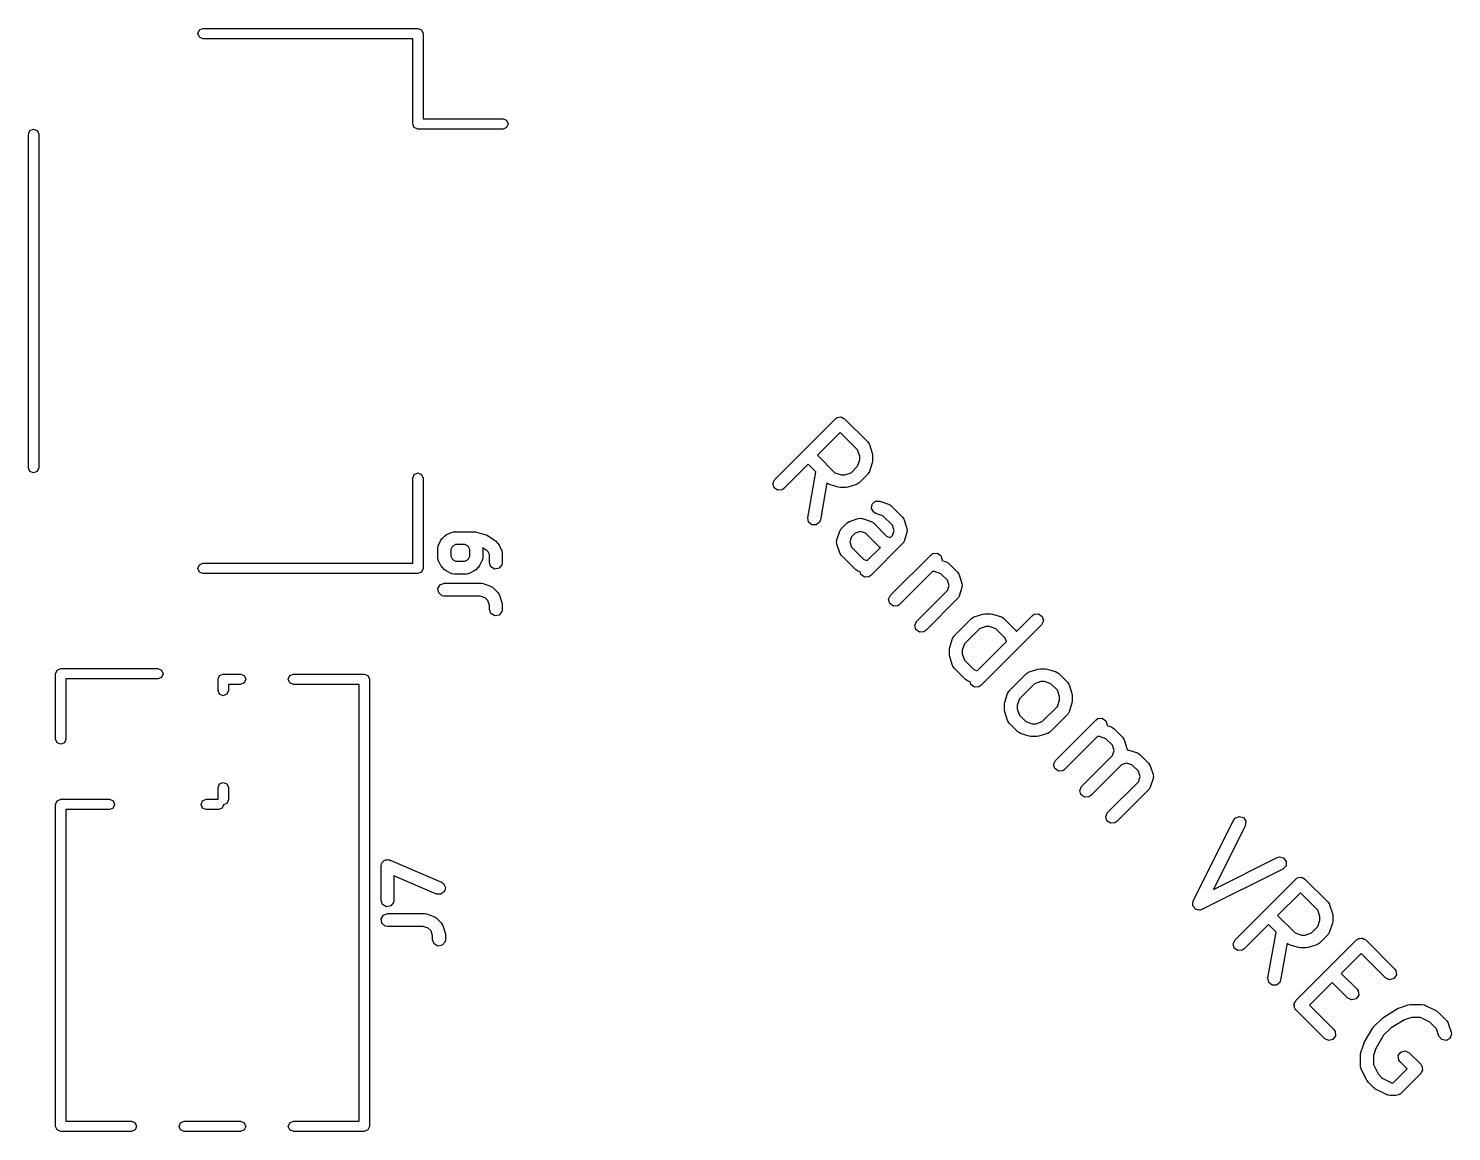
# Model space of a CAD drawing. Extents: x 83.4 to 116.6, y -116.8 to -83.3.
# Drawn here: x 84.5 to 101.05, y -102.66 to -89.83 of the extents above; entities that cross this region are included whole.
import ezdxf

# ---------------------------------------------------------------- set-up
doc = ezdxf.new("R2010")
doc.units = 0
doc.layers.add('BLACK', color=7, linetype='CONTINUOUS')

msp = doc.modelspace()

# ---------------------------------------------------------------- linework, layer by layer
at = {"layer": 'BLACK', "linetype": 'CONTINUOUS'}
for p, q in [((86.465, -89.89), (86.4826, -89.8476)), ((86.4826, -89.8476), (86.525, -89.83)), ((86.525, -89.83), (89.025, -89.83)), ((89.025, -89.83), (89.0674, -89.8476)), ((89.0674, -89.8476), (89.085, -89.89)), ((86.4826, -89.9324), (86.465, -89.89)), ((86.525, -89.95), (86.4826, -89.9324)), ((88.965, -89.95), (86.525, -89.95)), ((88.965, -90.94), (88.965, -89.95)), ((89.085, -89.89), (89.085, -90.88)), ((84.495, -91.06), (84.5126, -91.0176)), ((84.5126, -91.0176), (84.555, -91)), ((84.555, -91), (84.5974, -91.0176)), ((84.5974, -91.0176), (84.615, -91.06)), ((88.9826, -90.9824), (88.965, -90.94)), ((89.025, -91), (88.9826, -90.9824)), ((90.015, -91), (89.025, -91)), ((89.085, -90.88), (90.015, -90.88)), ((90.015, -90.88), (90.0574, -90.8976)), ((90.0574, -90.9824), (90.015, -91)), ((90.0574, -90.8976), (90.075, -90.94)), ((90.075, -90.94), (90.0574, -90.9824)), ((84.495, -94.94), (84.495, -91.06)), ((84.615, -91.06), (84.615, -94.94)), ((93.9233, -94.3527), (93.9421, -94.3476)), ((93.9421, -94.3476), (93.9483, -94.3505)), ((93.9483, -94.3505), (93.955, -94.3499)), ((93.955, -94.3499), (93.971, -94.3611)), ((93.1755, -95.0764), (93.8826, -94.3693)), ((93.8826, -94.3693), (93.8907, -94.3636)), ((93.8907, -94.3636), (93.8926, -94.3609)), ((93.8926, -94.3609), (93.8958, -94.36)), ((93.8958, -94.36), (93.9039, -94.3544)), ((93.9039, -94.3544), (93.9233, -94.3527)), ((93.971, -94.3611), (93.9886, -94.3693)), ((93.9886, -94.3693), (94.258, -94.6387)), ((93.9356, -94.5284), (93.6713, -94.7927)), ((94.1394, -94.7322), (93.9356, -94.5284)), ((94.258, -94.6387), (94.2729, -94.66)), ((94.2729, -94.66), (94.2733, -94.6645)), ((94.2733, -94.6645), (94.2761, -94.668)), ((94.2761, -94.668), (94.3098, -94.769)), ((93.6713, -94.7927), (93.8751, -94.9966)), ((94.1636, -94.8049), (94.1394, -94.7322)), ((94.1394, -94.9206), (94.1636, -94.8479)), ((94.1636, -94.8479), (94.1636, -94.8049)), ((94.3098, -94.769), (94.3131, -94.7912)), ((94.3131, -94.7912), (94.3136, -94.7927)), ((94.3136, -94.7927), (94.3136, -94.8601)), ((84.5126, -94.9824), (84.495, -94.94)), ((84.555, -95), (84.5126, -94.9824)), ((84.5974, -94.9824), (84.555, -95)), ((84.615, -94.94), (84.5974, -94.9824)), ((88.9826, -95.0176), (89.025, -95)), ((89.025, -95), (89.0674, -95.0176)), ((93.5652, -94.8988), (93.2815, -95.1825)), ((93.5587, -95.5205), (93.6529, -94.9865)), ((93.6529, -94.9865), (93.5652, -94.8988)), ((93.8751, -94.9966), (93.9478, -95.0208)), ((93.9908, -95.0208), (94.0634, -94.9966)), ((94.0634, -94.9966), (94.1394, -94.9206)), ((94.258, -95.0141), (94.157, -95.1151)), ((94.2599, -95.0101), (94.258, -95.0141)), ((94.2637, -95.0077), (94.2599, -95.0101)), ((94.2761, -94.9848), (94.2637, -95.0077)), ((94.3098, -94.8838), (94.2761, -94.9848)), ((94.3136, -94.8601), (94.3098, -94.8822)), ((94.3098, -94.8822), (94.3098, -94.8838)), ((88.965, -95.06), (88.9826, -95.0176)), ((88.965, -96.05), (88.965, -95.06)), ((89.0674, -95.0176), (89.085, -95.06)), ((89.085, -95.06), (89.085, -96.11)), ((93.1538, -95.1229), (93.1755, -95.0764)), ((93.1671, -95.1725), (93.1538, -95.1229)), ((93.2091, -95.2019), (93.1671, -95.1725)), ((93.7825, -95.1156), (93.7064, -95.5465)), ((93.7856, -95.117), (93.7825, -95.1156)), ((93.788, -95.1209), (93.7856, -95.117)), ((93.8109, -95.1333), (93.788, -95.1209)), ((93.9119, -95.1669), (93.8109, -95.1333)), ((93.9135, -95.1669), (93.9119, -95.1669)), ((93.9356, -95.1708), (93.9135, -95.1669)), ((94.0029, -95.1708), (93.9356, -95.1708)), ((93.9478, -95.0208), (93.9908, -95.0208)), ((94.0045, -95.1702), (94.0029, -95.1708)), ((94.0267, -95.1669), (94.0045, -95.1702)), ((94.1277, -95.1333), (94.0267, -95.1669)), ((94.1312, -95.1305), (94.1277, -95.1333)), ((94.1357, -95.1301), (94.1312, -95.1305)), ((94.157, -95.1151), (94.1357, -95.1301)), ((93.2602, -95.1974), (93.2091, -95.2019)), ((93.2815, -95.1825), (93.2602, -95.1974)), ((94.3074, -95.3631), (94.3458, -95.3291)), ((94.3458, -95.3291), (94.397, -95.3277)), ((94.397, -95.3277), (94.4981, -95.3613)), ((94.2999, -95.4139), (94.3074, -95.3631)), ((94.3267, -95.4576), (94.2999, -95.4139)), ((94.3496, -95.47), (94.3267, -95.4576)), ((94.4338, -95.498), (94.3496, -95.47)), ((94.5435, -95.6077), (94.4338, -95.498)), ((94.4981, -95.3613), (94.521, -95.3737)), ((94.521, -95.3737), (94.5233, -95.3776)), ((94.5233, -95.3776), (94.5274, -95.3795)), ((94.5274, -95.3795), (94.6621, -95.5142)), ((93.5676, -95.571), (93.5587, -95.5205)), ((93.6069, -95.604), (93.5676, -95.571)), ((93.6582, -95.604), (93.6069, -95.604)), ((93.6975, -95.571), (93.6582, -95.604)), ((93.7064, -95.5465), (93.6975, -95.571)), ((93.9318, -95.6782), (93.9442, -95.6552)), ((93.9442, -95.6552), (93.948, -95.6529)), ((93.948, -95.6529), (93.9499, -95.6488)), ((93.9499, -95.6488), (94.0173, -95.5815)), ((94.0173, -95.5815), (94.0386, -95.5666)), ((94.0386, -95.5666), (94.0431, -95.5662)), ((94.0431, -95.5662), (94.0466, -95.5634)), ((94.0466, -95.5634), (94.1476, -95.5297)), ((94.1476, -95.5297), (94.1733, -95.5259)), ((94.1733, -95.5259), (94.1838, -95.53)), ((94.1838, -95.53), (94.195, -95.5297)), ((94.195, -95.5297), (94.296, -95.5634)), ((94.296, -95.5634), (94.3189, -95.5758)), ((94.3189, -95.5758), (94.3213, -95.5796)), ((94.3213, -95.5796), (94.3254, -95.5815)), ((94.3254, -95.5815), (94.4812, -95.7373)), ((94.5636, -95.6682), (94.5435, -95.6077)), ((94.5435, -95.7287), (94.5636, -95.6682)), ((94.6621, -95.5142), (94.677, -95.5355)), ((94.677, -95.5355), (94.6774, -95.54)), ((94.6774, -95.54), (94.6802, -95.5435)), ((94.6802, -95.5435), (94.7139, -95.6445)), ((94.7177, -95.6702), (94.7136, -95.6807)), ((94.7139, -95.6445), (94.7177, -95.6702)), ((89.2642, -95.8438), (89.2648, -95.8394)), ((89.2648, -95.8394), (89.2933, -95.7822)), ((89.2933, -95.7822), (89.3067, -95.7642)), ((89.3067, -95.7642), (89.3074, -95.7628)), ((89.3074, -95.7628), (89.336, -95.7342)), ((89.336, -95.7342), (89.3543, -95.7213)), ((89.3543, -95.7213), (89.3554, -95.7201)), ((89.3554, -95.7201), (89.4126, -95.6916)), ((89.4126, -95.6916), (89.4376, -95.6841)), ((89.4638, -95.8336), (89.4334, -95.8489)), ((89.4376, -95.6841), (89.4419, -95.6852)), ((89.4419, -95.6852), (89.4461, -95.6836)), ((89.4461, -95.6836), (89.6747, -95.6836)), ((89.5713, -95.8336), (89.4638, -95.8336)), ((89.6017, -95.8489), (89.5713, -95.8336)), ((89.6747, -95.6836), (89.6894, -95.6862)), ((89.6894, -95.6862), (89.6929, -95.6859)), ((89.6929, -95.6859), (89.8072, -95.7145)), ((89.8072, -95.7145), (89.8302, -95.7247)), ((89.8302, -95.7247), (89.8306, -95.7248)), ((89.8306, -95.7248), (89.9163, -95.782)), ((89.9163, -95.782), (89.9246, -95.7898)), ((89.9246, -95.7898), (89.9277, -95.7913)), ((89.9277, -95.7913), (89.9563, -95.8199)), ((89.9563, -95.8199), (89.9692, -95.8383)), ((89.9692, -95.8383), (89.9704, -95.8394)), ((89.9704, -95.8394), (89.9989, -95.8965)), ((93.8943, -95.8008), (93.8984, -95.7904)), ((93.8981, -95.8266), (93.8943, -95.8008)), ((93.8981, -95.7792), (93.9318, -95.6782)), ((93.8984, -95.7904), (93.8981, -95.7792)), ((93.9318, -95.9276), (93.8981, -95.8266)), ((94.0685, -95.7424), (94.0483, -95.8029)), ((94.0483, -95.8029), (94.0685, -95.8634)), ((94.1108, -95.7001), (94.0685, -95.7424)), ((94.1713, -95.6799), (94.1108, -95.7001)), ((94.2318, -95.7001), (94.1713, -95.6799)), ((94.3876, -95.8559), (94.2318, -95.7001)), ((94.6621, -95.8222), (94.2917, -96.1926)), ((94.4812, -95.7373), (94.5214, -95.7507)), ((94.5214, -95.7507), (94.5435, -95.7287)), ((94.664, -95.8182), (94.6621, -95.8222)), ((94.6678, -95.8158), (94.664, -95.8182)), ((94.6802, -95.7929), (94.6678, -95.8158)), ((94.7139, -95.6919), (94.6802, -95.7929)), ((94.7136, -95.6807), (94.7139, -95.6919)), ((89.2568, -95.8729), (89.2614, -95.8473)), ((89.2568, -95.9872), (89.2568, -95.8729)), ((89.2584, -95.9914), (89.2568, -95.9872)), ((89.2573, -95.9958), (89.2584, -95.9914)), ((89.2648, -96.0208), (89.2573, -95.9958)), ((89.2614, -95.8473), (89.2642, -95.8438)), ((89.4221, -95.8602), (89.4068, -95.8906)), ((89.4068, -95.8906), (89.4068, -95.9695)), ((89.4068, -95.9695), (89.4221, -95.9999)), ((89.4334, -95.8489), (89.4221, -95.8602)), ((89.4221, -95.9999), (89.4334, -96.0113)), ((89.6131, -95.8602), (89.6017, -95.8489)), ((89.6017, -96.0113), (89.6131, -95.9999)), ((89.6283, -95.8906), (89.6131, -95.8602)), ((89.6131, -95.9999), (89.6283, -95.9695)), ((89.6283, -95.9695), (89.6283, -95.8906)), ((89.7783, -95.9872), (89.7737, -96.0129)), ((89.8269, -95.9026), (89.777, -95.8693)), ((89.777, -95.8693), (89.7783, -95.8729)), ((89.7783, -95.8729), (89.7783, -95.9872)), ((89.8416, -95.9174), (89.8269, -95.9026)), ((89.8568, -95.9478), (89.8416, -95.9174)), ((89.8568, -96.0444), (89.8568, -95.9478)), ((89.9989, -95.8965), (90.0064, -95.9215)), ((90.0064, -95.9215), (90.0053, -95.9259)), ((90.0053, -95.9259), (90.0068, -95.9301)), ((90.0068, -95.9301), (90.0068, -96.0444)), ((93.9346, -95.9311), (93.9318, -95.9276)), ((93.935, -95.9356), (93.9346, -95.9311)), ((93.9499, -95.9569), (93.935, -95.9356)), ((94.1183, -96.1253), (93.9499, -95.9569)), ((94.0685, -95.8634), (94.2118, -96.0067)), ((94.2118, -96.0067), (94.2521, -96.0201)), ((94.2521, -96.0201), (94.4048, -95.8674)), ((94.3917, -95.8578), (94.3876, -95.8559)), ((94.3941, -95.8616), (94.3917, -95.8578)), ((94.4048, -95.8674), (94.3941, -95.8616)), ((94.5223, -96.4233), (94.9937, -95.9519)), ((94.9937, -95.9519), (95.0151, -95.9369)), ((95.0151, -95.9369), (95.0662, -95.9325)), ((95.0662, -95.9325), (95.1082, -95.9619)), ((95.1082, -95.9619), (95.1215, -96.0115)), ((86.465, -96.11), (86.4826, -96.0676)), ((86.4826, -96.1524), (86.465, -96.11)), ((86.4826, -96.0676), (86.525, -96.05)), ((86.525, -96.17), (86.4826, -96.1524)), ((86.525, -96.05), (88.965, -96.05)), ((89.025, -96.17), (86.525, -96.17)), ((89.0674, -96.1524), (89.025, -96.17)), ((89.085, -96.11), (89.0674, -96.1524)), ((89.2933, -96.0779), (89.2648, -96.0208)), ((89.2945, -96.079), (89.2933, -96.0779)), ((89.3074, -96.0974), (89.2945, -96.079)), ((89.336, -96.126), (89.3074, -96.0974)), ((89.3374, -96.1267), (89.336, -96.126)), ((89.3554, -96.14), (89.3374, -96.1267)), ((89.4126, -96.1686), (89.3554, -96.14)), ((89.417, -96.1691), (89.4126, -96.1686)), ((89.4205, -96.172), (89.417, -96.1691)), ((89.4461, -96.1765), (89.4205, -96.172)), ((89.4334, -96.0113), (89.4638, -96.0265)), ((89.4638, -96.0265), (89.5713, -96.0265)), ((89.5713, -96.0265), (89.6017, -96.0113)), ((89.6225, -96.1686), (89.5976, -96.176)), ((89.6797, -96.14), (89.6225, -96.1686)), ((89.6808, -96.1388), (89.6797, -96.14)), ((89.6992, -96.126), (89.6808, -96.1388)), ((89.7277, -96.0974), (89.6992, -96.126)), ((89.7284, -96.0959), (89.7277, -96.0974)), ((89.7418, -96.0779), (89.7284, -96.0959)), ((89.7704, -96.0208), (89.7418, -96.0779)), ((89.7709, -96.0163), (89.7704, -96.0208)), ((89.7737, -96.0129), (89.7709, -96.0163)), ((89.8744, -96.0926), (89.8568, -96.0444)), ((89.9188, -96.1182), (89.8744, -96.0926)), ((89.9693, -96.1093), (89.9188, -96.1182)), ((90.0023, -96.07), (89.9693, -96.1093)), ((90.0068, -96.0444), (90.0023, -96.07)), ((94.1223, -96.1272), (94.1183, -96.1253)), ((94.1247, -96.131), (94.1223, -96.1272)), ((94.1476, -96.1434), (94.1247, -96.131)), ((94.1686, -96.1504), (94.1476, -96.1434)), ((94.1772, -96.1826), (94.1686, -96.1504)), ((95.0105, -96.1473), (94.6284, -96.5294)), ((95.0346, -96.1473), (95.0105, -96.1473)), ((95.1073, -96.1715), (95.0346, -96.1473)), ((95.1832, -96.2475), (95.1073, -96.1715)), ((95.1215, -96.0115), (95.1188, -96.0172)), ((95.1188, -96.0172), (95.1715, -96.0348)), ((95.1715, -96.0348), (95.1944, -96.0472)), ((95.1944, -96.0472), (95.1968, -96.051)), ((95.1968, -96.051), (95.2008, -96.0529)), ((95.2008, -96.0529), (95.3018, -96.1539)), ((95.3018, -96.1539), (95.3168, -96.1752)), ((89.258, -96.3456), (89.2836, -96.3012)), ((89.2836, -96.3012), (89.3318, -96.2836)), ((89.3318, -96.2836), (89.7604, -96.2836)), ((89.589, -96.1765), (89.4461, -96.1765)), ((89.5932, -96.175), (89.589, -96.1765)), ((89.5976, -96.176), (89.5932, -96.175)), ((89.7604, -96.2836), (89.7825, -96.2875)), ((89.7825, -96.2875), (89.7841, -96.2875)), ((89.7841, -96.2875), (89.8698, -96.3161)), ((89.8698, -96.3161), (89.8928, -96.3285)), ((89.8928, -96.3285), (89.8951, -96.3323)), ((89.8951, -96.3323), (89.8992, -96.3342)), ((89.8992, -96.3342), (89.9563, -96.3913)), ((94.2192, -96.212), (94.1772, -96.1826)), ((94.2703, -96.2076), (94.2192, -96.212)), ((94.2917, -96.1926), (94.2703, -96.2076)), ((95.2034, -96.308), (95.1832, -96.2475)), ((95.1832, -96.3685), (95.2034, -96.308)), ((95.3168, -96.1752), (95.3172, -96.1797)), ((95.3172, -96.1797), (95.3199, -96.1832)), ((95.3199, -96.1832), (95.3536, -96.2842)), ((95.3536, -96.3317), (95.3199, -96.4327)), ((95.3574, -96.31), (95.3533, -96.3205)), ((95.3533, -96.3205), (95.3536, -96.3317)), ((95.3536, -96.2842), (95.3574, -96.31)), ((89.2669, -96.3961), (89.258, -96.3456)), ((89.3062, -96.4291), (89.2669, -96.3961)), ((89.3318, -96.4336), (89.3062, -96.4291)), ((89.7482, -96.4336), (89.3318, -96.4336)), ((89.8056, -96.4528), (89.7482, -96.4336)), ((89.8377, -96.4849), (89.8056, -96.4528)), ((89.8568, -96.5422), (89.8377, -96.4849)), ((89.9563, -96.3913), (89.9712, -96.4127)), ((89.9712, -96.4127), (89.9716, -96.4171)), ((89.9716, -96.4171), (89.9744, -96.4206)), ((89.9744, -96.4206), (90.003, -96.5064)), ((94.5006, -96.4698), (94.5223, -96.4233)), ((94.5139, -96.5193), (94.5006, -96.4698)), ((94.8254, -96.7263), (95.1832, -96.3685)), ((95.3018, -96.462), (94.9314, -96.8324)), ((95.3037, -96.4579), (95.3018, -96.462)), ((95.3075, -96.4556), (95.3037, -96.4579)), ((95.3199, -96.4327), (95.3075, -96.4556)), ((89.8568, -96.5872), (89.8568, -96.5422)), ((89.8744, -96.6354), (89.8568, -96.5872)), ((89.9188, -96.6611), (89.8744, -96.6354)), ((89.9693, -96.6522), (89.9188, -96.6611)), ((90.0023, -96.6129), (89.9693, -96.6522)), ((90.0068, -96.5872), (90.0023, -96.6129)), ((90.003, -96.5064), (90.0063, -96.5285)), ((90.0063, -96.5285), (90.0068, -96.5301)), ((90.0068, -96.5301), (90.0068, -96.5872)), ((94.556, -96.5488), (94.5139, -96.5193)), ((94.6071, -96.5443), (94.556, -96.5488)), ((94.6284, -96.5294), (94.6071, -96.5443)), ((95.4945, -96.6745), (95.5955, -96.6409)), ((95.5955, -96.6409), (95.6176, -96.6376)), ((95.6176, -96.6376), (95.6192, -96.637)), ((95.6192, -96.637), (95.6865, -96.637)), ((95.6865, -96.637), (95.7086, -96.6409)), ((95.7086, -96.6409), (95.7102, -96.6409)), ((95.7102, -96.6409), (95.8113, -96.6745)), ((95.9871, -96.8442), (96.1722, -96.659)), ((96.1722, -96.659), (96.1936, -96.644)), ((96.1936, -96.644), (96.2447, -96.6396)), ((96.2447, -96.6396), (96.2867, -96.669)), ((96.2867, -96.669), (96.3, -96.7186)), ((94.8037, -96.7728), (94.8254, -96.7263)), ((94.817, -96.8224), (94.8037, -96.7728)), ((94.859, -96.8518), (94.817, -96.8224)), ((94.9314, -96.8324), (94.9101, -96.8473)), ((95.2631, -96.8947), (95.4651, -96.6927)), ((95.5587, -96.8112), (95.3817, -96.9882)), ((95.4651, -96.6927), (95.4865, -96.6777)), ((95.4865, -96.6777), (95.4909, -96.6773)), ((95.4909, -96.6773), (95.4945, -96.6745)), ((95.6314, -96.787), (95.5587, -96.8112)), ((96.2783, -96.7651), (95.5712, -97.4722)), ((95.6744, -96.787), (95.6314, -96.787)), ((95.747, -96.8112), (95.6744, -96.787)), ((95.8567, -96.9209), (95.747, -96.8112)), ((95.8113, -96.6745), (95.8342, -96.6869)), ((95.8342, -96.6869), (95.8365, -96.6908)), ((95.8365, -96.6908), (95.8406, -96.6927)), ((95.8406, -96.6927), (95.9753, -96.8273)), ((95.9753, -96.8273), (95.9871, -96.8442)), ((96.3, -96.7186), (96.2783, -96.7651)), ((94.9101, -96.8473), (94.859, -96.8518)), ((95.2113, -97.025), (95.245, -96.924)), ((95.245, -96.924), (95.2574, -96.9011)), ((95.2574, -96.9011), (95.2612, -96.8988)), ((95.2612, -96.8988), (95.2631, -96.8947)), ((95.3817, -96.9882), (95.3575, -97.0609)), ((95.5316, -97.2996), (95.8701, -96.9611)), ((95.8701, -96.9611), (95.8567, -96.9209)), ((95.2075, -97.0487), (95.2114, -97.0267)), ((95.2075, -97.1161), (95.2075, -97.0487)), ((95.208, -97.1176), (95.2075, -97.1161)), ((95.2113, -97.1398), (95.208, -97.1176)), ((95.2114, -97.0267), (95.2113, -97.025)), ((95.245, -97.2408), (95.2113, -97.1398)), ((95.3575, -97.0609), (95.3575, -97.1039)), ((95.3575, -97.1039), (95.3817, -97.1766)), ((84.81, -97.335), (84.8276, -97.2926)), ((84.8276, -97.2926), (84.87, -97.275)), ((84.87, -97.275), (86, -97.275)), ((86, -97.275), (86.0424, -97.2926)), ((86.0424, -97.2926), (86.06, -97.335)), ((95.2478, -97.2443), (95.245, -97.2408)), ((95.2482, -97.2488), (95.2478, -97.2443)), ((95.2631, -97.2701), (95.2482, -97.2488)), ((95.3978, -97.4048), (95.2631, -97.2701)), ((95.3817, -97.1766), (95.4913, -97.2862)), ((95.4913, -97.2862), (95.5316, -97.2996)), ((96.1049, -97.3324), (96.1262, -97.3175)), ((96.1262, -97.3175), (96.1307, -97.3171)), ((96.1307, -97.3171), (96.1342, -97.3143)), ((96.1342, -97.3143), (96.2352, -97.2806)), ((96.2352, -97.2806), (96.2574, -97.2773)), ((96.2574, -97.2773), (96.259, -97.2768)), ((96.259, -97.2768), (96.3263, -97.2768)), ((96.3263, -97.2768), (96.3484, -97.2807)), ((96.3484, -97.2807), (96.35, -97.2806)), ((96.35, -97.2806), (96.451, -97.3143)), ((96.451, -97.3143), (96.4739, -97.3267)), ((96.4739, -97.3267), (96.4763, -97.3305)), ((96.4763, -97.3305), (96.4803, -97.3324)), ((84.81, -98.095), (84.81, -97.335)), ((86, -97.395), (84.93, -97.395)), ((84.93, -97.395), (84.93, -98.095)), ((86.0424, -97.3774), (86, -97.395)), ((86.06, -97.335), (86.0424, -97.3774)), ((86.7, -97.4), (86.7176, -97.3576)), ((86.7, -97.5315), (86.7, -97.4)), ((86.7176, -97.3576), (86.76, -97.34)), ((86.76, -97.34), (86.9625, -97.34)), ((86.9625, -97.46), (86.82, -97.46)), ((86.82, -97.46), (86.82, -97.5315)), ((86.9625, -97.34), (87.0049, -97.3576)), ((87.0049, -97.4424), (86.9625, -97.46)), ((87.0049, -97.3576), (87.0225, -97.4)), ((87.0225, -97.4), (87.0049, -97.4424)), ((87.5175, -97.4), (87.5351, -97.3576)), ((87.5351, -97.4424), (87.5175, -97.4)), ((87.5351, -97.3576), (87.5775, -97.34)), ((87.5775, -97.46), (87.5351, -97.4424)), ((87.5775, -97.34), (88.4, -97.34)), ((88.34, -97.46), (87.5775, -97.46)), ((88.34, -102.54), (88.34, -97.46)), ((88.4, -97.34), (88.4424, -97.3576)), ((88.4424, -97.3576), (88.46, -97.4)), ((88.46, -97.4), (88.46, -102.6)), ((95.4019, -97.4067), (95.3978, -97.4048)), ((95.4042, -97.4105), (95.4019, -97.4067)), ((95.4271, -97.4229), (95.4042, -97.4105)), ((95.4481, -97.4299), (95.4271, -97.4229)), ((95.4567, -97.4621), (95.4481, -97.4299)), ((95.4988, -97.4916), (95.4567, -97.4621)), ((95.5499, -97.4871), (95.4988, -97.4916)), ((95.5712, -97.4722), (95.5499, -97.4871)), ((95.9029, -97.5345), (96.1049, -97.3324)), ((96.1984, -97.451), (96.0215, -97.628)), ((96.2711, -97.4268), (96.1984, -97.451)), ((96.3141, -97.4268), (96.2711, -97.4268)), ((96.3868, -97.451), (96.3141, -97.4268)), ((96.4628, -97.527), (96.3868, -97.451)), ((96.4803, -97.3324), (96.5814, -97.4334)), ((96.5814, -97.4334), (96.5963, -97.4548)), ((96.5963, -97.4548), (96.5967, -97.4592)), ((96.5967, -97.4592), (96.5995, -97.4628)), ((96.5995, -97.4628), (96.6331, -97.5638)), ((86.7176, -97.574), (86.7, -97.5315)), ((86.76, -97.5915), (86.7176, -97.574)), ((86.8024, -97.574), (86.76, -97.5915)), ((86.82, -97.5315), (86.8024, -97.574)), ((95.8511, -97.6648), (95.8848, -97.5638)), ((95.8848, -97.5638), (95.8972, -97.5409)), ((95.8972, -97.5409), (95.901, -97.5385)), ((95.901, -97.5385), (95.9029, -97.5345)), ((96.0215, -97.628), (95.9972, -97.7007)), ((96.487, -97.5997), (96.4628, -97.527)), ((96.4628, -97.7153), (96.487, -97.6427)), ((96.487, -97.6427), (96.487, -97.5997)), ((96.6331, -97.5638), (96.6364, -97.5859)), ((96.637, -97.6548), (96.6331, -97.6769)), ((96.6364, -97.5859), (96.637, -97.5875)), ((96.637, -97.5875), (96.637, -97.6548)), ((95.8472, -97.6885), (95.8511, -97.6664)), ((95.8472, -97.7558), (95.8472, -97.6885)), ((95.8478, -97.7574), (95.8472, -97.7558)), ((95.8511, -97.7796), (95.8478, -97.7574)), ((95.8511, -97.6664), (95.8511, -97.6648)), ((95.8848, -97.8806), (95.8511, -97.7796)), ((95.9972, -97.7007), (95.9972, -97.7437)), ((95.9972, -97.7437), (96.0215, -97.8163)), ((96.0215, -97.8163), (96.0974, -97.8923)), ((96.2858, -97.8923), (96.4628, -97.7153)), ((96.5814, -97.8089), (96.3793, -98.0109)), ((96.5833, -97.8048), (96.5814, -97.8089)), ((96.5871, -97.8025), (96.5833, -97.8048)), ((96.5995, -97.7796), (96.5871, -97.8025)), ((96.6331, -97.6785), (96.5995, -97.7796)), ((96.6331, -97.6769), (96.6331, -97.6785)), ((95.8875, -97.8841), (95.8848, -97.8806)), ((95.8879, -97.8886), (95.8875, -97.8841)), ((95.9029, -97.9099), (95.8879, -97.8886)), ((96.0039, -98.0109), (95.9029, -97.9099)), ((96.0974, -97.8923), (96.1701, -97.9165)), ((96.1701, -97.9165), (96.2131, -97.9165)), ((96.2131, -97.9165), (96.2858, -97.8923)), ((96.4416, -98.3426), (96.913, -97.8712)), ((96.913, -97.8712), (96.9344, -97.8562)), ((96.9344, -97.8562), (96.9855, -97.8518)), ((96.9855, -97.8518), (97.0275, -97.8812)), ((97.0275, -97.8812), (97.0408, -97.9307)), ((97.0408, -97.9307), (97.0381, -97.9365)), ((97.0381, -97.9365), (97.0908, -97.9541)), ((97.0908, -97.9541), (97.1137, -97.9665)), ((97.1137, -97.9665), (97.116, -97.9703)), ((97.116, -97.9703), (97.1201, -97.9722)), ((97.1201, -97.9722), (97.2211, -98.0732)), ((84.8276, -98.1374), (84.81, -98.095)), ((84.87, -98.155), (84.8276, -98.1374)), ((84.9124, -98.1374), (84.87, -98.155)), ((84.93, -98.095), (84.9124, -98.1374)), ((96.0079, -98.0128), (96.0039, -98.0109)), ((96.0103, -98.0166), (96.0079, -98.0128)), ((96.0332, -98.029), (96.0103, -98.0166)), ((96.1342, -98.0627), (96.0332, -98.029)), ((96.1359, -98.0627), (96.1342, -98.0627)), ((96.1579, -98.0665), (96.1359, -98.0627)), ((96.2253, -98.0665), (96.1579, -98.0665)), ((96.2268, -98.066), (96.2253, -98.0665)), ((96.249, -98.0627), (96.2268, -98.066)), ((96.35, -98.029), (96.249, -98.0627)), ((96.3535, -98.0262), (96.35, -98.029)), ((96.358, -98.0259), (96.3535, -98.0262)), ((96.3793, -98.0109), (96.358, -98.0259)), ((96.9298, -98.0665), (96.5477, -98.4486)), ((96.9539, -98.0665), (96.9298, -98.0665)), ((97.0266, -98.0908), (96.9539, -98.0665)), ((97.1025, -98.1667), (97.0266, -98.0908)), ((97.2211, -98.0732), (97.2361, -98.0945)), ((97.2361, -98.0945), (97.2365, -98.099)), ((97.2365, -98.099), (97.2392, -98.1025)), ((97.2392, -98.1025), (97.2729, -98.2035)), ((96.7447, -98.6456), (97.1025, -98.2878)), ((97.1227, -98.2273), (97.1025, -98.1667)), ((97.1025, -98.2878), (97.1227, -98.2273)), ((97.2729, -98.2035), (97.2756, -98.2214)), ((97.2756, -98.2214), (97.2816, -98.2238)), ((97.2816, -98.2238), (97.2928, -98.2234)), ((97.2928, -98.2234), (97.3938, -98.2571)), ((97.3938, -98.2571), (97.4167, -98.2695)), ((97.4167, -98.2695), (97.4191, -98.2733)), ((97.4191, -98.2733), (97.4232, -98.2752)), ((97.4232, -98.2752), (97.5242, -98.3762)), ((96.4199, -98.3891), (96.4416, -98.3426)), ((96.4332, -98.4386), (96.4199, -98.3891)), ((96.4752, -98.4681), (96.4332, -98.4386)), ((96.5263, -98.4636), (96.4752, -98.4681)), ((96.5477, -98.4486), (96.5263, -98.4636)), ((97.2086, -98.3938), (96.8507, -98.7517)), ((97.2691, -98.3737), (97.2086, -98.3938)), ((97.3296, -98.3938), (97.2691, -98.3737)), ((97.4056, -98.4698), (97.3296, -98.3938)), ((97.4257, -98.5303), (97.4056, -98.4698)), ((97.5242, -98.3762), (97.5391, -98.3976)), ((97.5391, -98.3976), (97.5395, -98.4021)), ((97.5395, -98.4021), (97.5423, -98.4056)), ((97.5423, -98.4056), (97.576, -98.5066)), ((86.7, -98.6585), (86.7176, -98.616)), ((86.7176, -98.616), (86.76, -98.5985)), ((86.76, -98.5985), (86.8024, -98.616)), ((86.8024, -98.616), (86.82, -98.6585)), ((96.723, -98.6921), (96.7447, -98.6456)), ((97.0477, -98.9487), (97.4056, -98.5908)), ((97.4056, -98.5908), (97.4257, -98.5303)), ((97.5423, -98.655), (97.5299, -98.6779)), ((97.576, -98.554), (97.5423, -98.655)), ((97.5798, -98.5323), (97.5756, -98.5428)), ((97.5756, -98.5428), (97.576, -98.554)), ((97.576, -98.5066), (97.5798, -98.5323)), ((84.81, -98.855), (84.8276, -98.8126)), ((84.8276, -98.8126), (84.87, -98.795)), ((84.87, -98.795), (85.4365, -98.795)), ((85.4365, -98.795), (85.479, -98.8126)), ((85.479, -98.8126), (85.4965, -98.855)), ((86.5035, -98.855), (86.521, -98.8126)), ((86.521, -98.8126), (86.5635, -98.795)), ((86.5635, -98.795), (86.7, -98.795)), ((86.7, -98.795), (86.7, -98.6585)), ((86.82, -98.8015), (86.8024, -98.844)), ((86.82, -98.6585), (86.82, -98.8015)), ((96.7363, -98.7417), (96.723, -98.6921)), ((96.7783, -98.7711), (96.7363, -98.7417)), ((96.8294, -98.7666), (96.7783, -98.7711)), ((96.8507, -98.7517), (96.8294, -98.7666)), ((97.5242, -98.6843), (97.1538, -99.0547)), ((97.5261, -98.6803), (97.5242, -98.6843)), ((97.5299, -98.6779), (97.5261, -98.6803)), ((84.81, -102.6), (84.81, -98.855)), ((85.4365, -98.915), (84.93, -98.915)), ((84.93, -98.915), (84.93, -102.54)), ((85.479, -98.8974), (85.4365, -98.915)), ((85.4965, -98.855), (85.479, -98.8974)), ((86.521, -98.8974), (86.5035, -98.855)), ((86.5635, -98.915), (86.521, -98.8974)), ((86.7065, -98.915), (86.5635, -98.915)), ((86.749, -98.8974), (86.7065, -98.915)), ((86.7646, -98.8596), (86.749, -98.8974)), ((86.8024, -98.844), (86.7646, -98.8596)), ((97.026, -98.9952), (97.0477, -98.9487)), ((97.0393, -99.0447), (97.026, -98.9952)), ((97.0813, -99.0741), (97.0393, -99.0447)), ((97.1324, -99.0697), (97.0813, -99.0741)), ((97.1538, -99.0547), (97.1324, -99.0697)), ((98.0438, -99.9783), (98.5152, -99.0355)), ((98.6494, -99.1026), (98.2786, -99.8441)), ((98.5152, -99.0355), (98.5307, -99.0146)), ((98.5307, -99.0146), (98.5778, -98.9942)), ((98.5778, -98.9942), (98.627, -99.0088)), ((98.627, -99.0088), (98.6552, -99.0516)), ((98.6552, -99.0516), (98.6494, -99.1026)), ((98.2786, -99.8441), (99.0202, -99.4734)), ((99.0202, -99.4734), (99.0451, -99.4659)), ((99.0451, -99.4659), (99.095, -99.4779)), ((99.095, -99.4779), (99.1256, -99.5191)), ((88.5964, -99.5714), (88.601, -99.5458)), ((88.5964, -99.9714), (88.5964, -99.5714)), ((88.601, -99.5458), (88.6066, -99.539)), ((88.6066, -99.539), (88.6087, -99.5304)), ((88.6087, -99.5304), (88.6227, -99.5199)), ((88.6227, -99.5199), (88.6339, -99.5065)), ((88.6339, -99.5065), (88.6427, -99.5049)), ((88.6427, -99.5049), (88.6497, -99.4996)), ((88.6497, -99.4996), (88.6672, -99.5006)), ((88.6672, -99.5006), (88.6845, -99.4976)), ((88.6845, -99.4976), (88.6921, -99.502)), ((88.6921, -99.502), (88.701, -99.5025)), ((88.701, -99.5025), (89.301, -99.7596)), ((99.0872, -99.6075), (98.1444, -100.079)), ((99.1225, -99.5703), (99.0872, -99.6075)), ((99.1256, -99.5191), (99.1225, -99.5703)), ((89.2419, -99.8975), (88.7464, -99.6852)), ((88.7464, -99.6852), (88.7464, -99.9714)), ((89.301, -99.7596), (89.3228, -99.7739)), ((89.3228, -99.7739), (89.3459, -99.8197)), ((98.5293, -100.43), (99.2364, -99.7231)), ((99.2364, -99.7231), (99.2445, -99.7174)), ((99.2445, -99.7174), (99.2464, -99.7147)), ((99.2464, -99.7147), (99.2496, -99.7139)), ((99.2496, -99.7139), (99.2577, -99.7082)), ((99.2577, -99.7082), (99.2771, -99.7065)), ((99.2771, -99.7065), (99.2959, -99.7014)), ((99.2959, -99.7014), (99.3021, -99.7043)), ((99.3021, -99.7043), (99.3088, -99.7037)), ((99.3088, -99.7037), (99.3248, -99.7149)), ((99.3248, -99.7149), (99.3424, -99.7231)), ((99.3424, -99.7231), (99.6118, -99.9925)), ((88.614, -100.02), (88.5964, -99.9714)), ((88.7464, -99.9714), (88.7419, -99.9971)), ((89.2931, -99.9004), (89.2419, -99.8975)), ((89.3342, -99.8696), (89.2931, -99.9004)), ((89.3459, -99.8197), (89.3342, -99.8696)), ((98.0436, -99.9805), (98.0438, -99.9783)), ((99.2894, -99.8822), (99.0251, -100.147)), ((99.4932, -100.086), (99.2894, -99.8822)), ((88.5976, -100.187), (88.6232, -100.143)), ((88.6584, -100.045), (88.614, -100.02)), ((88.6232, -100.143), (88.6714, -100.125)), ((88.7089, -100.036), (88.6584, -100.045)), ((88.6714, -100.125), (89.1, -100.125)), ((88.7419, -99.9971), (88.7089, -100.036)), ((89.1, -100.125), (89.1221, -100.129)), ((89.1221, -100.129), (89.1237, -100.129)), ((89.1237, -100.129), (89.2094, -100.157)), ((98.0379, -100.029), (98.0407, -100.006)), ((98.0391, -100.031), (98.0379, -100.029)), ((98.039, -100.033), (98.0391, -100.031)), ((98.0531, -100.052), (98.039, -100.033)), ((98.0407, -100.006), (98.0421, -99.982)), ((98.0421, -99.982), (98.0436, -99.9805)), ((98.0662, -100.072), (98.0531, -100.052)), ((98.0683, -100.073), (98.0662, -100.072)), ((98.0696, -100.074), (98.0683, -100.073)), ((98.0926, -100.08), (98.0696, -100.074)), ((98.1154, -100.087), (98.0926, -100.08)), ((98.1174, -100.086), (98.1154, -100.087)), ((98.1195, -100.086), (98.1174, -100.086)), ((98.1444, -100.079), (98.1195, -100.086)), ((99.5175, -100.159), (99.4932, -100.086)), ((99.6118, -99.9925), (99.6268, -100.014)), ((99.6268, -100.014), (99.6271, -100.018)), ((99.6271, -100.018), (99.6299, -100.022)), ((99.6299, -100.022), (99.6636, -100.123)), ((99.6636, -100.123), (99.6669, -100.145)), ((99.6669, -100.145), (99.6675, -100.147)), ((88.6065, -100.237), (88.5976, -100.187)), ((88.6458, -100.27), (88.6065, -100.237)), ((88.6714, -100.275), (88.6458, -100.27)), ((89.0878, -100.275), (88.6714, -100.275)), ((89.1452, -100.294), (89.0878, -100.275)), ((89.1773, -100.326), (89.1452, -100.294)), ((89.2094, -100.157), (89.2323, -100.17)), ((89.2323, -100.17), (89.2347, -100.174)), ((89.2347, -100.174), (89.2387, -100.176)), ((89.2387, -100.176), (89.2959, -100.233)), ((89.2959, -100.233), (89.3108, -100.254)), ((89.3108, -100.254), (89.3112, -100.258)), ((89.3112, -100.258), (89.314, -100.262)), ((89.314, -100.262), (89.3426, -100.348)), ((98.919, -100.253), (98.6353, -100.536)), ((99.0067, -100.34), (98.919, -100.253)), ((99.0251, -100.147), (99.2289, -100.35)), ((99.4173, -100.35), (99.4932, -100.274)), ((99.4932, -100.274), (99.5175, -100.202)), ((99.5175, -100.202), (99.5175, -100.159)), ((99.6636, -100.238), (99.6299, -100.339)), ((99.6675, -100.214), (99.6636, -100.236)), ((99.6636, -100.236), (99.6636, -100.238)), ((99.6675, -100.147), (99.6675, -100.214)), ((89.1964, -100.384), (89.1773, -100.326)), ((89.1964, -100.429), (89.1964, -100.384)), ((89.214, -100.477), (89.1964, -100.429)), ((89.3419, -100.454), (89.3089, -100.494)), ((89.3464, -100.429), (89.3419, -100.454)), ((89.3426, -100.348), (89.3459, -100.37)), ((89.3459, -100.37), (89.3464, -100.371)), ((89.3464, -100.371), (89.3464, -100.429)), ((98.5076, -100.477), (98.5293, -100.43)), ((98.9125, -100.874), (99.0067, -100.34)), ((99.1363, -100.469), (99.0602, -100.9)), ((99.1394, -100.471), (99.1363, -100.469)), ((99.1418, -100.475), (99.1394, -100.471)), ((99.1647, -100.487), (99.1418, -100.475)), ((99.2289, -100.35), (99.3016, -100.375)), ((99.2364, -101.137), (99.9435, -100.43)), ((99.3016, -100.375), (99.3446, -100.375)), ((99.3446, -100.375), (99.4173, -100.35)), ((99.5108, -100.469), (99.4895, -100.484)), ((99.6118, -100.368), (99.5108, -100.469)), ((99.6137, -100.364), (99.6118, -100.368)), ((99.6175, -100.362), (99.6137, -100.364)), ((99.6299, -100.339), (99.6175, -100.362)), ((99.9435, -100.43), (99.9516, -100.425)), ((99.9516, -100.425), (99.9535, -100.422)), ((99.9535, -100.422), (99.9567, -100.421)), ((99.9567, -100.421), (99.9648, -100.415)), ((99.9648, -100.415), (99.9842, -100.414)), ((99.9842, -100.414), (100.003, -100.409)), ((100.003, -100.409), (100.009, -100.411)), ((100.009, -100.411), (100.016, -100.411)), ((100.016, -100.411), (100.032, -100.422)), ((100.032, -100.422), (100.05, -100.43)), ((100.05, -100.43), (100.386, -100.767)), ((89.2584, -100.502), (89.214, -100.477)), ((89.3089, -100.494), (89.2584, -100.502)), ((98.5209, -100.526), (98.5076, -100.477)), ((98.5629, -100.556), (98.5209, -100.526)), ((98.614, -100.551), (98.5629, -100.556)), ((98.6353, -100.536), (98.614, -100.551)), ((99.2657, -100.521), (99.1647, -100.487)), ((99.2673, -100.521), (99.2657, -100.521)), ((99.2894, -100.525), (99.2673, -100.521)), ((99.3568, -100.525), (99.2894, -100.525)), ((99.3583, -100.524), (99.3568, -100.525)), ((99.3805, -100.521), (99.3583, -100.524)), ((99.4815, -100.487), (99.3805, -100.521)), ((99.485, -100.484), (99.4815, -100.487)), ((99.4895, -100.484), (99.485, -100.484)), ((99.9965, -100.589), (99.7659, -100.82)), ((100.28, -100.873), (99.9965, -100.589)), ((100.386, -100.767), (100.401, -100.788)), ((100.401, -100.788), (100.406, -100.839)), ((98.9214, -100.925), (98.9125, -100.874)), ((98.9607, -100.958), (98.9214, -100.925)), ((99.012, -100.958), (98.9607, -100.958)), ((99.0513, -100.925), (99.012, -100.958)), ((99.0602, -100.9), (99.0513, -100.925)), ((99.6598, -100.926), (99.3955, -101.19)), ((99.8425, -101.109), (99.6598, -100.926)), ((99.7659, -100.82), (99.9485, -101.003)), ((100.327, -100.895), (100.28, -100.873)), ((100.376, -100.881), (100.327, -100.895)), ((100.406, -100.839), (100.376, -100.881)), ((99.2281, -101.155), (99.2364, -101.137)), ((99.889, -101.13), (99.8425, -101.109)), ((99.9385, -101.117), (99.889, -101.13)), ((99.9679, -101.075), (99.9385, -101.117)), ((99.9485, -101.003), (99.9635, -101.024)), ((99.9635, -101.024), (99.9679, -101.075)), ((99.2147, -101.184), (99.2176, -101.178)), ((99.2197, -101.203), (99.2147, -101.184)), ((99.217, -101.171), (99.2281, -101.155)), ((99.2176, -101.178), (99.217, -101.171)), ((99.2214, -101.222), (99.2197, -101.203)), ((99.2271, -101.23), (99.2214, -101.222)), ((99.228, -101.233), (99.2271, -101.23)), ((99.2307, -101.235), (99.228, -101.233)), ((99.2364, -101.243), (99.2307, -101.235)), ((99.5731, -101.58), (99.2364, -101.243)), ((99.3955, -101.19), (99.6792, -101.474)), ((100.261, -101.328), (100.429, -101.227)), ((100.429, -101.227), (100.441, -101.222)), ((100.441, -101.222), (100.444, -101.22)), ((100.444, -101.22), (100.545, -101.187)), ((100.545, -101.187), (100.567, -101.183)), ((100.567, -101.183), (100.569, -101.183)), ((100.569, -101.183), (100.704, -101.183)), ((100.704, -101.183), (100.729, -101.187)), ((100.729, -101.187), (100.733, -101.19)), ((100.733, -101.19), (100.737, -101.191)), ((100.737, -101.191), (100.872, -101.258)), ((100.872, -101.258), (100.89, -101.271)), ((100.89, -101.271), (100.891, -101.272)), ((100.891, -101.272), (100.992, -101.373)), ((100.033, -101.623), (100.134, -101.455)), ((100.134, -101.455), (100.144, -101.444)), ((100.144, -101.444), (100.146, -101.44)), ((100.146, -101.44), (100.247, -101.339)), ((100.247, -101.339), (100.259, -101.331)), ((100.346, -101.452), (100.258, -101.54)), ((100.259, -101.331), (100.261, -101.328)), ((100.499, -101.36), (100.346, -101.452)), ((100.581, -101.333), (100.499, -101.36)), ((100.686, -101.333), (100.581, -101.333)), ((100.794, -101.387), (100.686, -101.333)), ((100.874, -101.467), (100.794, -101.387)), ((100.902, -101.551), (100.874, -101.467)), ((100.992, -101.373), (101.007, -101.394)), ((101.007, -101.394), (101.008, -101.399)), ((101.008, -101.399), (101.01, -101.402)), ((101.01, -101.402), (101.044, -101.503)), ((99.6196, -101.602), (99.5731, -101.58)), ((99.6691, -101.589), (99.6196, -101.602)), ((99.6986, -101.546), (99.6691, -101.589)), ((99.6792, -101.474), (99.6941, -101.495)), ((99.6941, -101.495), (99.6986, -101.546)), ((100.026, -101.638), (100.033, -101.627)), ((100.033, -101.627), (100.033, -101.623)), ((100.258, -101.54), (100.166, -101.693)), ((100.934, -101.591), (100.902, -101.551)), ((100.984, -101.601), (100.934, -101.591)), ((101.029, -101.577), (100.984, -101.601)), ((101.048, -101.529), (101.029, -101.577)), ((101.044, -101.503), (101.048, -101.529)), ((99.9889, -101.763), (99.9928, -101.741)), ((99.9889, -101.897), (99.9889, -101.763)), ((99.9927, -101.739), (100.026, -101.638)), ((99.9928, -101.741), (99.9927, -101.739)), ((100.166, -101.693), (100.139, -101.775)), ((100.139, -101.775), (100.139, -101.88)), ((100.429, -101.777), (100.459, -101.735)), ((100.434, -101.828), (100.429, -101.777)), ((100.459, -101.735), (100.508, -101.722)), ((100.508, -101.722), (100.555, -101.743)), ((100.555, -101.743), (100.689, -101.878)), ((99.9904, -101.902), (99.9889, -101.897)), ((99.9894, -101.906), (99.9904, -101.902)), ((99.9968, -101.931), (99.9894, -101.906)), ((100.064, -102.066), (99.9968, -101.931)), ((100.139, -101.88), (100.193, -101.988)), ((100.37, -102.092), (100.53, -101.931)), ((100.449, -101.849), (100.434, -101.828)), ((100.53, -101.931), (100.449, -101.849)), ((100.689, -101.878), (100.695, -101.886)), ((100.695, -101.886), (100.698, -101.888)), ((100.698, -101.888), (100.699, -101.891)), ((100.709, -101.951), (100.698, -101.967)), ((100.699, -101.891), (100.704, -101.899)), ((100.704, -101.899), (100.706, -101.919)), ((100.706, -101.919), (100.711, -101.938)), ((100.711, -101.938), (100.708, -101.944)), ((100.708, -101.944), (100.709, -101.951)), ((100.065, -102.067), (100.064, -102.066)), ((100.078, -102.085), (100.065, -102.067)), ((100.146, -102.153), (100.078, -102.085)), ((100.193, -101.988), (100.243, -102.038)), ((100.243, -102.038), (100.351, -102.092)), ((100.351, -102.092), (100.37, -102.092)), ((100.689, -101.984), (100.454, -102.22)), ((100.698, -101.967), (100.689, -101.984)), ((100.147, -102.153), (100.146, -102.153)), ((100.165, -102.167), (100.147, -102.153)), ((100.3, -102.234), (100.165, -102.167)), ((100.304, -102.234), (100.3, -102.234)), ((100.308, -102.237), (100.304, -102.234)), ((100.333, -102.242), (100.308, -102.237)), ((100.401, -102.242), (100.333, -102.242)), ((100.416, -102.236), (100.401, -102.242)), ((100.432, -102.235), (100.416, -102.236)), ((100.446, -102.225), (100.432, -102.235)), ((100.449, -102.224), (100.446, -102.225)), ((100.45, -102.223), (100.449, -102.224)), ((100.454, -102.22), (100.45, -102.223)), ((84.8276, -102.642), (84.81, -102.6)), ((84.93, -102.54), (85.6925, -102.54)), ((85.6925, -102.54), (85.7349, -102.558)), ((85.7349, -102.558), (85.7525, -102.6)), ((85.7525, -102.6), (85.7349, -102.642)), ((86.2475, -102.6), (86.2651, -102.558)), ((86.2651, -102.642), (86.2475, -102.6)), ((86.2651, -102.558), (86.3075, -102.54)), ((86.3075, -102.54), (86.9625, -102.54)), ((86.9625, -102.54), (87.0049, -102.558)), ((87.0049, -102.558), (87.0225, -102.6)), ((87.0225, -102.6), (87.0049, -102.642)), ((87.5175, -102.6), (87.5351, -102.558)), ((87.5351, -102.642), (87.5175, -102.6)), ((87.5351, -102.558), (87.5775, -102.54)), ((87.5775, -102.54), (88.34, -102.54)), ((88.46, -102.6), (88.4424, -102.642)), ((84.87, -102.66), (84.8276, -102.642)), ((85.6925, -102.66), (84.87, -102.66)), ((85.7349, -102.642), (85.6925, -102.66)), ((86.3075, -102.66), (86.2651, -102.642)), ((86.9625, -102.66), (86.3075, -102.66)), ((87.0049, -102.642), (86.9625, -102.66)), ((87.5775, -102.66), (87.5351, -102.642)), ((88.4, -102.66), (87.5775, -102.66)), ((88.4424, -102.642), (88.4, -102.66))]:
    msp.add_line(p, q, dxfattribs=at)

doc.saveas('drawing.dxf')
